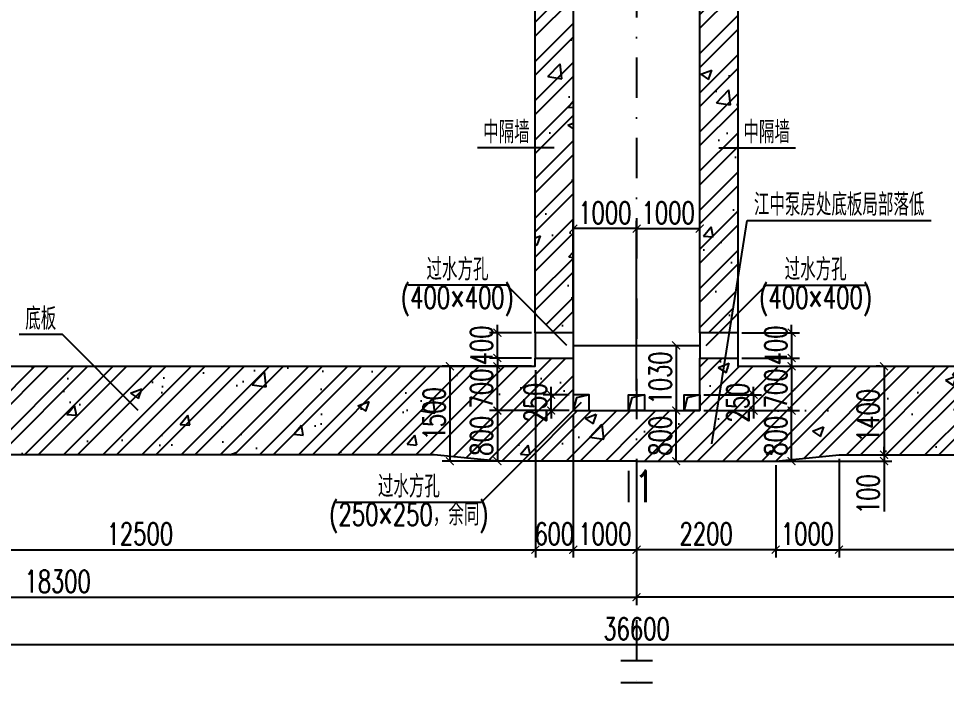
# Model space of a CAD drawing. Extents: x 266020 to 523514, y 704210 to 746210.
# Drawn here: x 403170 to 417836, y 724460 to 735206 of the extents above; entities that cross this region are included whole.
import ezdxf

# ---------------------------------------------------------------- set-up
doc = ezdxf.new("R2010")
doc.units = 0
doc.header["$LTSCALE"] = 50
doc.header["$MEASUREMENT"] = 0
doc.linetypes.add('DASHDOT', pattern=[25.4, 12.7, -6.35, 0, -6.35])
doc.layers.get('0').update_dxf_attribs({"linetype": 'CONTINUOUS'})
doc.layers.get('Defpoints').update_dxf_attribs({"linetype": 'CONTINUOUS'})
for name, color, linetype in [('01 标  注', 1, 'CONTINUOUS'), ('01 轴  线', 1, 'DASHDOT'), ('02 结  构', 5, 'CONTINUOUS'), ('zxz 01 标  注', 1, 'CONTINUOUS'), ('填充', 8, 'CONTINUOUS')]:
    doc.layers.add(name, color=color, linetype=linetype)
doc.styles.get("Standard").update_dxf_attribs({"font": 'txt1.shx', "width": 0.7, "bigfont": 'hztxt.shx'})
doc.dimstyles.new('1：100', dxfattribs={"dimscale": 100, "dimtxt": 3.5, "dimasz": 1.25, "dimexe": 1.25, "dimexo": 0.625, "dimgap": 0.75, "dimtad": 1, "dimdsep": 46, "dimtxsty": 'Standard', "dimblk": 'ARCHTICK', "dimcen": 2.5, "dimclrt": 256, "dimadec": 0, "dimazin": 0, "dimtfac": 1, "dimtix": 1, "dimtmove": 0, "dimatfit": 3, "dimfxl": 0, "dimarcsym": 0})
pattern_1 = [(45, (0, 0), (-309.35922, 309.35922), []), (45, (0, 218.75), (-309.35922, 309.35922), [])]

# ---------------------------------------------------------------- blocks, each defined once
blk = doc.blocks.new('_ArchTick')
at = {"color": 0, "linetype": 'ByBlock', "const_width": 0.15}
blk.add_lwpolyline([(-0.5, -0.5), (0.5, 0.5)], dxfattribs=at)
blk = doc.blocks.new('*D282')
at = {"layer": '01 标  注', "color": 0, "lineweight": -2}
for p, q in [((398838, 729647), (398838, 726685)), ((411338, 729647), (411338, 726685)), ((398838, 726810), (411338, 726810))]:
    blk.add_line(p, q, dxfattribs=at)
at = {"layer": 'Defpoints', "color": 0}
for p in [(398838, 729710), (411338, 729710), (411338, 726810)]:
    blk.add_point(p, dxfattribs=at)
at = {"layer": '01 标  注', "color": 0, "lineweight": -2, "xscale": 125, "yscale": 125, "zscale": 125, "rotation": 180}
blk.add_blockref('_ArchTick', (398838, 726810), dxfattribs=at)
at = {"layer": '01 标  注', "color": 0, "lineweight": -2, "xscale": 125, "yscale": 125, "zscale": 125}
blk.add_blockref('_ArchTick', (411338, 726810), dxfattribs=at)
at = {"layer": '01 标  注', "insert": (405088, 727060), "char_height": 350, "attachment_point": 5}
blk.add_mtext('12500', dxfattribs=at)
blk = doc.blocks.new('*D283')
at = {"layer": '01 标  注', "color": 0, "lineweight": -2}
for p, q in [((411338, 729647), (411338, 726685)), ((411938, 728947), (411938, 726685)), ((411338, 726810), (411938, 726810))]:
    blk.add_line(p, q, dxfattribs=at)
at = {"layer": 'Defpoints', "color": 0}
for p in [(411338, 729710), (411938, 729010), (411938, 726810)]:
    blk.add_point(p, dxfattribs=at)
at = {"layer": '01 标  注', "color": 0, "lineweight": -2, "xscale": 125, "yscale": 125, "zscale": 125, "rotation": 180}
blk.add_blockref('_ArchTick', (411338, 726810), dxfattribs=at)
at = {"layer": '01 标  注', "color": 0, "lineweight": -2, "xscale": 125, "yscale": 125, "zscale": 125}
blk.add_blockref('_ArchTick', (411938, 726810), dxfattribs=at)
at = {"layer": '01 标  注', "insert": (411638, 727060), "char_height": 350, "attachment_point": 5}
blk.add_mtext('600', dxfattribs=at)
blk = doc.blocks.new('*D284')
at = {"layer": '01 标  注', "color": 0, "lineweight": -2}
for p, q in [((412938, 728247), (412938, 726685)), ((415138, 728147), (415138, 726685)), ((415138, 726810), (412938, 726810))]:
    blk.add_line(p, q, dxfattribs=at)
at = {"layer": 'Defpoints', "color": 0}
for p in [(412938, 728310), (415138, 728210), (412938, 726810)]:
    blk.add_point(p, dxfattribs=at)
at = {"layer": '01 标  注', "color": 0, "lineweight": -2, "xscale": 125, "yscale": 125, "zscale": 125, "rotation": 180}
blk.add_blockref('_ArchTick', (412938, 726810), dxfattribs=at)
at = {"layer": '01 标  注', "color": 0, "lineweight": -2, "xscale": 125, "yscale": 125, "zscale": 125}
blk.add_blockref('_ArchTick', (415138, 726810), dxfattribs=at)
at = {"layer": '01 标  注', "insert": (414038, 727060), "char_height": 350, "attachment_point": 5}
blk.add_mtext('2200', dxfattribs=at)
blk = doc.blocks.new('*D234')
at = {"layer": '01 标  注', "color": 0, "lineweight": -2}
for p, q in [((394638, 728847), (394638, 725185)), ((431238, 728401), (431238, 725185)), ((394638, 725310), (431238, 725310))]:
    blk.add_line(p, q, dxfattribs=at)
at = {"layer": 'Defpoints', "color": 0}
for p in [(394638, 728910), (431238, 728463), (431238, 725310)]:
    blk.add_point(p, dxfattribs=at)
at = {"layer": '01 标  注', "color": 0, "lineweight": -2, "xscale": 125, "yscale": 125, "zscale": 125, "rotation": 180}
blk.add_blockref('_ArchTick', (394638, 725310), dxfattribs=at)
at = {"layer": '01 标  注', "color": 0, "lineweight": -2, "xscale": 125, "yscale": 125, "zscale": 125}
blk.add_blockref('_ArchTick', (431238, 725310), dxfattribs=at)
at = {"layer": '01 标  注', "insert": (412938, 725560), "char_height": 350, "attachment_point": 5}
blk.add_mtext('36600', dxfattribs=at)
blk = doc.blocks.new('*D288')
at = {"layer": '01 标  注', "color": 0, "lineweight": -2}
for p, q in [((427038, 729647), (427038, 726685)), ((416138, 728247), (416138, 726685)), ((427038, 726810), (416138, 726810))]:
    blk.add_line(p, q, dxfattribs=at)
at = {"layer": 'Defpoints', "color": 0}
for p in [(427038, 729710), (416138, 728310), (416138, 726810)]:
    blk.add_point(p, dxfattribs=at)
at = {"layer": '01 标  注', "color": 0, "lineweight": -2, "xscale": 125, "yscale": 125, "zscale": 125, "rotation": 180}
blk.add_blockref('_ArchTick', (416138, 726810), dxfattribs=at)
at = {"layer": '01 标  注', "color": 0, "lineweight": -2, "xscale": 125, "yscale": 125, "zscale": 125}
blk.add_blockref('_ArchTick', (427038, 726810), dxfattribs=at)
at = {"layer": '01 标  注', "insert": (421588, 727060), "char_height": 350, "attachment_point": 5}
blk.add_mtext('10900', dxfattribs=at)
blk = doc.blocks.new('*D242')
at = {"layer": '01 标  注', "color": 0, "lineweight": -2}
for p, q in [((431238, 728847), (431238, 725935)), ((412938, 728247), (412938, 725935)), ((431238, 726060), (412938, 726060))]:
    blk.add_line(p, q, dxfattribs=at)
at = {"layer": 'Defpoints', "color": 0}
for p in [(431238, 728910), (412938, 728310), (412938, 726060)]:
    blk.add_point(p, dxfattribs=at)
at = {"layer": '01 标  注', "color": 0, "lineweight": -2, "xscale": 125, "yscale": 125, "zscale": 125, "rotation": 180}
blk.add_blockref('_ArchTick', (412938, 726060), dxfattribs=at)
at = {"layer": '01 标  注', "color": 0, "lineweight": -2, "xscale": 125, "yscale": 125, "zscale": 125}
blk.add_blockref('_ArchTick', (431238, 726060), dxfattribs=at)
at = {"layer": '01 标  注', "insert": (422088, 726310), "char_height": 350, "attachment_point": 5}
blk.add_mtext('18300', dxfattribs=at)
blk = doc.blocks.new('*D290')
at = {"layer": '01 标  注', "color": 0, "lineweight": -2}
for p, q in [((411938, 728947), (411938, 726685)), ((412938, 728247), (412938, 726685)), ((411938, 726810), (412938, 726810))]:
    blk.add_line(p, q, dxfattribs=at)
at = {"layer": 'Defpoints', "color": 0}
for p in [(411938, 729010), (412938, 728310), (412938, 726810)]:
    blk.add_point(p, dxfattribs=at)
at = {"layer": '01 标  注', "color": 0, "lineweight": -2, "xscale": 125, "yscale": 125, "zscale": 125, "rotation": 180}
blk.add_blockref('_ArchTick', (411938, 726810), dxfattribs=at)
at = {"layer": '01 标  注', "color": 0, "lineweight": -2, "xscale": 125, "yscale": 125, "zscale": 125}
blk.add_blockref('_ArchTick', (412938, 726810), dxfattribs=at)
at = {"layer": '01 标  注', "insert": (412438, 727060), "char_height": 350, "attachment_point": 5}
blk.add_mtext('1000', dxfattribs=at)
blk = doc.blocks.new('*D246')
at = {"layer": '01 标  注', "color": 0, "lineweight": -2}
for p, q in [((394638, 728847), (394638, 725935)), ((412938, 728247), (412938, 725935)), ((394638, 726060), (412938, 726060))]:
    blk.add_line(p, q, dxfattribs=at)
at = {"layer": 'Defpoints', "color": 0}
for p in [(394638, 728910), (412938, 728310), (412938, 726060)]:
    blk.add_point(p, dxfattribs=at)
at = {"layer": '01 标  注', "color": 0, "lineweight": -2, "xscale": 125, "yscale": 125, "zscale": 125, "rotation": 180}
blk.add_blockref('_ArchTick', (394638, 726060), dxfattribs=at)
at = {"layer": '01 标  注', "color": 0, "lineweight": -2, "xscale": 125, "yscale": 125, "zscale": 125}
blk.add_blockref('_ArchTick', (412938, 726060), dxfattribs=at)
at = {"layer": '01 标  注', "insert": (403788, 726310), "char_height": 350, "attachment_point": 5}
blk.add_mtext('18300', dxfattribs=at)
blk = doc.blocks.new('*D274')
at = {"layer": '01 标  注', "color": 0, "lineweight": -2}
for p, q in [((411588, 729260), (411588, 729385)), ((411875, 729260), (411463, 729260)), ((411588, 729010), (411588, 729260)), ((411875, 729010), (411463, 729010)), ((411588, 729010), (411588, 728885))]:
    blk.add_line(p, q, dxfattribs=at)
at = {"layer": 'Defpoints', "color": 0}
for p in [(411588, 729260), (411938, 729260), (411938, 729010)]:
    blk.add_point(p, dxfattribs=at)
at = {"layer": '01 标  注', "color": 0, "lineweight": -2, "xscale": 125, "yscale": 125, "zscale": 125}
for p, rotation in [((411588, 729260), 270), ((411588, 729010), 90)]:
    blk.add_blockref('_ArchTick', p, dxfattribs=dict(at, rotation=rotation))
at = {"layer": '01 标  注', "insert": (411338, 729135), "char_height": 350, "attachment_point": 5, "rotation": 90}
blk.add_mtext('250', dxfattribs=at)
blk = doc.blocks.new('*D275')
at = {"layer": '01 标  注', "color": 0, "lineweight": -2}
for p, q in [((414788, 729260), (414788, 729385)), ((414000, 729260), (414913, 729260)), ((414788, 729260), (414788, 729010)), ((414000, 729010), (414913, 729010)), ((414788, 729010), (414788, 728885))]:
    blk.add_line(p, q, dxfattribs=at)
at = {"layer": 'Defpoints', "color": 0}
for p in [(413938, 729260), (413938, 729010), (414788, 729010)]:
    blk.add_point(p, dxfattribs=at)
at = {"layer": '01 标  注', "color": 0, "lineweight": -2, "xscale": 125, "yscale": 125, "zscale": 125}
for p, rotation in [((414788, 729260), 270), ((414788, 729010), 90)]:
    blk.add_blockref('_ArchTick', p, dxfattribs=dict(at, rotation=rotation))
at = {"layer": '01 标  注', "insert": (414538, 729135), "char_height": 350, "attachment_point": 5, "rotation": 90}
blk.add_mtext('250', dxfattribs=at)
blk = doc.blocks.new('*D223')
at = {"layer": '01 标  注', "color": 0, "lineweight": -2}
for p, q in [((411275, 729710), (409863, 729710)), ((409988, 729710), (409988, 728210)), ((410632, 728210), (409863, 728210))]:
    blk.add_line(p, q, dxfattribs=at)
at = {"layer": 'Defpoints', "color": 0}
for p in [(411338, 729710), (409988, 728210), (410695, 728210)]:
    blk.add_point(p, dxfattribs=at)
at = {"layer": '01 标  注', "color": 0, "lineweight": -2, "xscale": 125, "yscale": 125, "zscale": 125}
for p, rotation in [((409988, 729710), 90), ((409988, 728210), 270)]:
    blk.add_blockref('_ArchTick', p, dxfattribs=dict(at, rotation=rotation))
at = {"layer": '01 标  注', "insert": (409738, 728960), "char_height": 350, "attachment_point": 5, "rotation": 90}
blk.add_mtext('1500', dxfattribs=at)
blk = doc.blocks.new('*D224')
at = {"layer": '01 标  注', "color": 0, "lineweight": -2}
for p, q in [((414000, 729010), (415513, 729010)), ((415388, 728210), (415388, 729010)), ((414686, 728210), (415513, 728210))]:
    blk.add_line(p, q, dxfattribs=at)
at = {"layer": 'Defpoints', "color": 0}
for p in [(413938, 729010), (415388, 729010), (414624, 728210)]:
    blk.add_point(p, dxfattribs=at)
at = {"layer": '01 标  注', "color": 0, "lineweight": -2, "xscale": 125, "yscale": 125, "zscale": 125}
for p, rotation in [((415388, 729010), 90), ((415388, 728210), 270)]:
    blk.add_blockref('_ArchTick', p, dxfattribs=dict(at, rotation=rotation))
at = {"layer": '01 标  注', "insert": (415138, 728610), "char_height": 350, "attachment_point": 5, "rotation": 90}
blk.add_mtext('800', dxfattribs=at)
blk = doc.blocks.new('*D225')
at = {"layer": '01 标  注', "color": 0, "lineweight": -2}
for p, q in [((411875, 729010), (410613, 729010)), ((410738, 729010), (410738, 728210)), ((411190, 728210), (410613, 728210))]:
    blk.add_line(p, q, dxfattribs=at)
at = {"layer": 'Defpoints', "color": 0}
for p in [(411938, 729010), (410738, 728210), (411252, 728210)]:
    blk.add_point(p, dxfattribs=at)
at = {"layer": '01 标  注', "color": 0, "lineweight": -2, "xscale": 125, "yscale": 125, "zscale": 125}
for p, rotation in [((410738, 729010), 90), ((410738, 728210), 270)]:
    blk.add_blockref('_ArchTick', p, dxfattribs=dict(at, rotation=rotation))
at = {"layer": '01 标  注', "insert": (410488, 728610), "char_height": 350, "attachment_point": 5, "rotation": 90}
blk.add_mtext('800', dxfattribs=at)
blk = doc.blocks.new('*D226')
at = {"layer": '01 标  注', "color": 0, "lineweight": -2}
for p, q in [((411275, 729710), (410613, 729710)), ((410738, 729010), (410738, 729710)), ((411875, 729010), (410613, 729010))]:
    blk.add_line(p, q, dxfattribs=at)
at = {"layer": 'Defpoints', "color": 0}
for p in [(410738, 729710), (411338, 729710), (411938, 729010)]:
    blk.add_point(p, dxfattribs=at)
at = {"layer": '01 标  注', "color": 0, "lineweight": -2, "xscale": 125, "yscale": 125, "zscale": 125}
for p, rotation in [((410738, 729710), 90), ((410738, 729010), 270)]:
    blk.add_blockref('_ArchTick', p, dxfattribs=dict(at, rotation=rotation))
at = {"layer": '01 标  注', "insert": (410488, 729360), "char_height": 350, "attachment_point": 5, "rotation": 90}
blk.add_mtext('700', dxfattribs=at)
blk = doc.blocks.new('*D222')
at = {"layer": '01 标  注', "color": 0, "lineweight": -2}
for p, q in [((415388, 730240), (415388, 730365)), ((414600, 730240), (415513, 730240)), ((415388, 730240), (415388, 729840)), ((414600, 729840), (415513, 729840)), ((415388, 729840), (415388, 729715))]:
    blk.add_line(p, q, dxfattribs=at)
at = {"layer": 'Defpoints', "color": 0}
for p in [(414538, 730240), (414538, 729840), (415388, 729840)]:
    blk.add_point(p, dxfattribs=at)
at = {"layer": '01 标  注', "color": 0, "lineweight": -2, "xscale": 125, "yscale": 125, "zscale": 125}
for p, rotation in [((415388, 730240), 270), ((415388, 729840), 90)]:
    blk.add_blockref('_ArchTick', p, dxfattribs=dict(at, rotation=rotation))
at = {"layer": '01 标  注', "insert": (415138, 730040), "char_height": 350, "attachment_point": 5, "rotation": 90}
blk.add_mtext('400', dxfattribs=at)
blk = doc.blocks.new('*D220')
at = {"layer": '01 标  注', "color": 0, "lineweight": -2}
for p, q in [((411938, 730572), (411938, 732010)), ((412938, 729322), (412938, 732010)), ((412938, 731885), (411938, 731885))]:
    blk.add_line(p, q, dxfattribs=at)
at = {"layer": 'Defpoints', "color": 0}
for p in [(411938, 731885), (411938, 730510), (412938, 729260)]:
    blk.add_point(p, dxfattribs=at)
at = {"layer": '01 标  注', "color": 0, "lineweight": -2, "xscale": 125, "yscale": 125, "zscale": 125, "rotation": 180}
blk.add_blockref('_ArchTick', (411938, 731885), dxfattribs=at)
at = {"layer": '01 标  注', "color": 0, "lineweight": -2, "xscale": 125, "yscale": 125, "zscale": 125}
blk.add_blockref('_ArchTick', (412938, 731885), dxfattribs=at)
at = {"layer": '01 标  注', "insert": (412438, 732135), "char_height": 350, "attachment_point": 5}
blk.add_mtext('1000', dxfattribs=at)
blk = doc.blocks.new('*D221')
at = {"layer": '01 标  注', "color": 0, "lineweight": -2}
for p, q in [((412938, 729322), (412938, 732010)), ((413938, 730572), (413938, 732010)), ((412938, 731885), (413938, 731885))]:
    blk.add_line(p, q, dxfattribs=at)
at = {"layer": 'Defpoints', "color": 0}
for p in [(413938, 731885), (413938, 730510), (412938, 729260)]:
    blk.add_point(p, dxfattribs=at)
at = {"layer": '01 标  注', "color": 0, "lineweight": -2, "xscale": 125, "yscale": 125, "zscale": 125, "rotation": 180}
blk.add_blockref('_ArchTick', (412938, 731885), dxfattribs=at)
at = {"layer": '01 标  注', "color": 0, "lineweight": -2, "xscale": 125, "yscale": 125, "zscale": 125}
blk.add_blockref('_ArchTick', (413938, 731885), dxfattribs=at)
at = {"layer": '01 标  注', "insert": (413438, 732135), "char_height": 350, "attachment_point": 5}
blk.add_mtext('1000', dxfattribs=at)
blk = doc.blocks.new('*D294')
at = {"layer": '01 标  注', "color": 0, "lineweight": -2}
for p, q in [((410738, 730240), (410738, 730365)), ((411275, 730240), (410613, 730240)), ((410738, 729840), (410738, 730240)), ((411275, 729840), (410613, 729840)), ((410738, 729840), (410738, 729715))]:
    blk.add_line(p, q, dxfattribs=at)
at = {"layer": 'Defpoints', "color": 0}
for p in [(410738, 730240), (411338, 730240), (411338, 729840)]:
    blk.add_point(p, dxfattribs=at)
at = {"layer": '01 标  注', "color": 0, "lineweight": -2, "xscale": 125, "yscale": 125, "zscale": 125}
for p, rotation in [((410738, 730240), 270), ((410738, 729840), 90)]:
    blk.add_blockref('_ArchTick', p, dxfattribs=dict(at, rotation=rotation))
at = {"layer": '01 标  注', "insert": (410488, 730040), "char_height": 350, "attachment_point": 5, "rotation": 90}
blk.add_mtext('400', dxfattribs=at)
blk = doc.blocks.new('*D295')
at = {"layer": '01 标  注', "color": 0, "lineweight": -2}
for p, q in [((414600, 729710), (415513, 729710)), ((415388, 729710), (415388, 729010)), ((414000, 729010), (415513, 729010))]:
    blk.add_line(p, q, dxfattribs=at)
at = {"layer": 'Defpoints', "color": 0}
for p in [(414538, 729710), (413938, 729010), (415388, 729010)]:
    blk.add_point(p, dxfattribs=at)
at = {"layer": '01 标  注', "color": 0, "lineweight": -2, "xscale": 125, "yscale": 125, "zscale": 125}
for p, rotation in [((415388, 729710), 90), ((415388, 729010), 270)]:
    blk.add_blockref('_ArchTick', p, dxfattribs=dict(at, rotation=rotation))
at = {"layer": '01 标  注', "insert": (415138, 729360), "char_height": 350, "attachment_point": 5, "rotation": 90}
blk.add_mtext('700', dxfattribs=at)
blk = doc.blocks.new('*D296')
at = {"layer": '01 标  注', "color": 0, "lineweight": -2}
for p, q in [((413000, 730040), (413688, 730040)), ((413563, 730040), (413563, 729010)), ((413125, 729010), (413688, 729010))]:
    blk.add_line(p, q, dxfattribs=at)
at = {"layer": 'Defpoints', "color": 0}
for p in [(412938, 730040), (413063, 729010), (413563, 729010)]:
    blk.add_point(p, dxfattribs=at)
at = {"layer": '01 标  注', "color": 0, "lineweight": -2, "xscale": 125, "yscale": 125, "zscale": 125}
for p, rotation in [((413563, 730040), 90), ((413563, 729010), 270)]:
    blk.add_blockref('_ArchTick', p, dxfattribs=dict(at, rotation=rotation))
at = {"layer": '01 标  注', "insert": (413313, 729525), "char_height": 350, "attachment_point": 5, "rotation": 90}
blk.add_mtext('1030', dxfattribs=at)
blk = doc.blocks.new('*D297')
at = {"layer": '01 标  注', "color": 0, "lineweight": -2}
for p, q in [((413125, 729010), (413688, 729010)), ((413563, 728210), (413563, 729010)), ((412982, 728210), (413688, 728210))]:
    blk.add_line(p, q, dxfattribs=at)
at = {"layer": 'Defpoints', "color": 0}
for p in [(413063, 729010), (413563, 729010), (412920, 728210)]:
    blk.add_point(p, dxfattribs=at)
at = {"layer": '01 标  注', "color": 0, "lineweight": -2, "xscale": 125, "yscale": 125, "zscale": 125}
for p, rotation in [((413563, 729010), 90), ((413563, 728210), 270)]:
    blk.add_blockref('_ArchTick', p, dxfattribs=dict(at, rotation=rotation))
at = {"layer": '01 标  注', "insert": (413313, 728610), "char_height": 350, "attachment_point": 5, "rotation": 90}
blk.add_mtext('800', dxfattribs=at)
blk = doc.blocks.new('*D545')
at = {"layer": '01 标  注', "color": 0, "lineweight": -2}
for p, q in [((416200, 728310), (416974, 728310)), ((416849, 728310), (416849, 728435)), ((416849, 728310), (416849, 728210)), ((415200, 728210), (416974, 728210)), ((416849, 728210), (416849, 727415))]:
    blk.add_line(p, q, dxfattribs=at)
at = {"layer": 'Defpoints', "color": 0}
for p in [(416138, 728310), (416849, 728310), (415138, 728210)]:
    blk.add_point(p, dxfattribs=at)
at = {"layer": '01 标  注', "color": 0, "lineweight": -2, "xscale": 125, "yscale": 125, "zscale": 125}
for p, rotation in [((416849, 728310), 270), ((416849, 728210), 90)]:
    blk.add_blockref('_ArchTick', p, dxfattribs=dict(at, rotation=rotation))
at = {"layer": '01 标  注', "insert": (416599, 727687), "char_height": 350, "attachment_point": 5, "rotation": 90}
blk.add_mtext('100', dxfattribs=at)
blk = doc.blocks.new('*D546')
at = {"layer": '01 标  注', "color": 0, "lineweight": -2}
for p, q in [((416787, 729710), (416724, 729710)), ((416849, 729710), (416849, 728310)), ((416200, 728310), (416974, 728310))]:
    blk.add_line(p, q, dxfattribs=at)
at = {"layer": 'Defpoints', "color": 0}
for p in [(416849, 729710), (416138, 728310), (416849, 728310)]:
    blk.add_point(p, dxfattribs=at)
at = {"layer": '01 标  注', "color": 0, "lineweight": -2, "xscale": 125, "yscale": 125, "zscale": 125}
for p, rotation in [((416849, 729710), 90), ((416849, 728310), 270)]:
    blk.add_blockref('_ArchTick', p, dxfattribs=dict(at, rotation=rotation))
at = {"layer": '01 标  注', "insert": (416599, 728932), "char_height": 350, "attachment_point": 5, "rotation": 90}
blk.add_mtext('1400', dxfattribs=at)
blk = doc.blocks.new('*D558')
at = {"layer": '01 标  注', "color": 0, "lineweight": -2}
for p, q in [((416200, 728310), (416974, 728310)), ((416849, 728310), (416849, 728435)), ((416849, 728310), (416849, 728210)), ((415200, 728210), (416974, 728210)), ((416849, 728210), (416849, 727415))]:
    blk.add_line(p, q, dxfattribs=at)
at = {"layer": 'Defpoints', "color": 0}
for p in [(416138, 728310), (416849, 728310), (415138, 728210)]:
    blk.add_point(p, dxfattribs=at)
at = {"layer": '01 标  注', "color": 0, "lineweight": -2, "xscale": 125, "yscale": 125, "zscale": 125}
for p, rotation in [((416849, 728310), 270), ((416849, 728210), 90)]:
    blk.add_blockref('_ArchTick', p, dxfattribs=dict(at, rotation=rotation))
at = {"layer": '01 标  注', "insert": (416599, 727687), "char_height": 350, "attachment_point": 5, "rotation": 90}
blk.add_mtext('100', dxfattribs=at)
blk = doc.blocks.new('*D557')
at = {"layer": '01 标  注', "color": 0, "lineweight": -2}
for p, q in [((416787, 729710), (416724, 729710)), ((416849, 729710), (416849, 728310)), ((416200, 728310), (416974, 728310))]:
    blk.add_line(p, q, dxfattribs=at)
at = {"layer": 'Defpoints', "color": 0}
for p in [(416849, 729710), (416138, 728310), (416849, 728310)]:
    blk.add_point(p, dxfattribs=at)
at = {"layer": '01 标  注', "color": 0, "lineweight": -2, "xscale": 125, "yscale": 125, "zscale": 125}
for p, rotation in [((416849, 729710), 90), ((416849, 728310), 270)]:
    blk.add_blockref('_ArchTick', p, dxfattribs=dict(at, rotation=rotation))
at = {"layer": '01 标  注', "insert": (416599, 728932), "char_height": 350, "attachment_point": 5, "rotation": 90}
blk.add_mtext('1400', dxfattribs=at)
blk = doc.blocks.new('*D561')
at = {"layer": '01 标  注', "color": 0, "lineweight": -2}
for p, q in [((416138, 728247), (416138, 726685)), ((415138, 728147), (415138, 726685)), ((415138, 726810), (416138, 726810))]:
    blk.add_line(p, q, dxfattribs=at)
at = {"layer": 'Defpoints', "color": 0}
for p in [(416138, 728310), (415138, 728210), (416138, 726810)]:
    blk.add_point(p, dxfattribs=at)
at = {"layer": '01 标  注', "color": 0, "lineweight": -2, "xscale": 125, "yscale": 125, "zscale": 125, "rotation": 180}
blk.add_blockref('_ArchTick', (415138, 726810), dxfattribs=at)
at = {"layer": '01 标  注', "color": 0, "lineweight": -2, "xscale": 125, "yscale": 125, "zscale": 125}
blk.add_blockref('_ArchTick', (416138, 726810), dxfattribs=at)
at = {"layer": '01 标  注', "insert": (415638, 727060), "char_height": 350, "attachment_point": 5}
blk.add_mtext('1000', dxfattribs=at)

msp = doc.modelspace()

# ---------------------------------------------------------------- hatches: boundary and pattern name
at = {"layer": '填充'}
h = msp.add_hatch(dxfattribs=at)
h.set_pattern_fill('AR-CONC', color=256, scale=250, style=0)
h.set_pattern_definition([(50, (38050, -42000), (1793.1505, -156.8803), [187.5, -2062.5]), (355, (38050, -42000), (-346.8783, 1880.4803), [150, -1650]), (100.4514, (38199.4, -42013), (1446.2735, 1723.599), [159.3505, -1752.8553]), (46.1842, (38050, -41500), (2668.1026, -413.7975), [281.25, -3093.75]), (96.6356, (38272.3, -41534.5), (2336.657, 2435.295), [239.026, -2629.2825]), (351.1842, (38050, -41500), (2336.655, 2435.2965), [225, -2475]), (21, (38300, -41625), (1492.2676, -1006.5472), [187.5, -2062.5]), (326, (38300, -41625), (608.2883, 1812.875), [150, -1650]), (71.4514, (38424.4, -41708.9), (2100.5566, 806.3262), [159.3505, -1752.8553]), (37.5, (38050, -42000), (30.39964, 832.23463), [0, -1630, 0, -1675, 0, -1656.25]), (7.5, (38050, -42000), (657.6738, 986.0293), [0, -955, 0, -1592.5, 0, -631.25]), (327.5, (37492.5, -42000), (1334.5561, -56.3872), [0, -625, 0, -1950, 0, -2587.5]), (317.5, (37242.5, -42000), (1457.9654, 250.2625), [0, -812.5, 0, -1295, 0, -1837.5])])
h.paths.add_polyline_path([(412937.835, 737959.674), (395237.835, 737959.674), (394637.835, 737359.674), (394637.835, 728909.674), (395237.835, 728309.674), (411237.835, 728309.674), (411937.835, 729009.674), (411937.835, 729259.674), (411937.835, 729839.674), (411337.835, 729839.674), (411337.835, 729709.674), (398837.835, 729709.674), (398837.835, 736109.674), (400337.835, 736609.674), (409837.835, 736609.674), (411337.835, 736109.674), (411337.835, 730539.674), (411637.835, 730239.674), (411937.835, 730239.674), (411937.835, 736109.674), (412437.835, 736609.674), (412937.835, 736609.674)])
h.paths.add_polyline_path([(398237.835, 736609.674), (398237.835, 729709.674), (396137.835, 729709.674), (395637.835, 730209.674), (395637.835, 736109.674), (396137.835, 736609.674)], flags=17)
h.paths.add_polyline_path([(412937.835, 729009.674), (412812.835, 729009.674), (411937.835, 729009.674), (411237.835, 728309.674), (412937.835, 728309.674)])
h.paths.add_polyline_path([(431237.835, 737359.674), (430637.835, 737959.674), (412937.835, 737959.674), (412937.835, 736609.674), (413437.835, 736609.674), (413937.835, 736109.674), (413937.835, 730239.674), (414237.835, 730239.674), (414537.835, 730539.674), (414537.835, 736109.674), (416037.835, 736609.674), (425537.835, 736609.674), (427037.835, 736109.674), (427037.835, 729709.674), (414537.835, 729709.674), (414537.835, 729839.674), (413937.835, 729839.674), (413937.835, 729009.674), (413687.835, 729009.674), (412937.835, 729009.674), (412937.835, 728309.674), (430637.835, 728309.674), (431237.835, 728909.674)])
h.paths.add_polyline_path([(427637.835, 736609.674), (429737.835, 736609.674), (430237.835, 736109.674), (430237.835, 730209.674), (429737.835, 729709.674), (427637.835, 729709.674)], flags=16)
h.paths.add_polyline_path([(395591.441, 736122.174), (396184.23, 736122.174), (396184.23, 735597.174), (395591.441, 735597.174)], flags=24)
h.paths.add_polyline_path([(396125.335, 736063.279), (396125.335, 736656.069), (396650.335, 736656.069), (396650.335, 736063.279)], flags=24)
h.paths.add_polyline_path([(395591.441, 730972.174), (396184.23, 730972.174), (396184.23, 730447.174), (395591.441, 730447.174)], flags=24)
h.paths.add_polyline_path([(396125.335, 729663.279), (396125.335, 730256.069), (396650.335, 730256.069), (396650.335, 729663.279)], flags=24)
h.paths.add_polyline_path([(411075.335, 736063.279), (411075.335, 736656.069), (411600.335, 736656.069), (411600.335, 736063.279)], flags=25)
h.paths.add_polyline_path([(411075.335, 728838.279), (411075.335, 729431.069), (411600.335, 729431.069), (411600.335, 728838.279)], flags=24)
h.paths.add_polyline_path([(409475.335, 728647.516), (409475.335, 729371.832), (410000.335, 729371.832), (410000.335, 728647.516)], flags=24)
h.paths.add_polyline_path([(410225.335, 728363.279), (410225.335, 728956.069), (410750.335, 728956.069), (410750.335, 728363.279)], flags=24)
h.paths.add_polyline_path([(410225.335, 729063.279), (410225.335, 729656.069), (410750.335, 729656.069), (410750.335, 729063.279)], flags=24)
h.paths.add_polyline_path([(411766.441, 731022.174), (412359.23, 731022.174), (412359.23, 730497.174), (411766.441, 730497.174)], flags=24)
h.paths.add_polyline_path([(408348.932, 730163.227), (409658.669, 730163.227), (409658.669, 729616.121), (408348.932, 729616.121)], flags=25)
h.paths.add_polyline_path([(413900.335, 736063.279), (413900.335, 736656.069), (414425.335, 736656.069), (414425.335, 736063.279)], flags=25)
h.paths.add_polyline_path([(414275.335, 728838.279), (414275.335, 729431.069), (414800.335, 729431.069), (414800.335, 728838.279)], flags=24)
h.paths.add_polyline_path([(414875.335, 728363.279), (414875.335, 728956.069), (415400.335, 728956.069), (415400.335, 728363.279)], flags=24)
h.paths.add_polyline_path([(415625.335, 728647.516), (415625.335, 729371.832), (416150.335, 729371.832), (416150.335, 728647.516)], flags=24)
h.paths.add_polyline_path([(413516.441, 731022.174), (414109.23, 731022.174), (414109.23, 730497.174), (413516.441, 730497.174)], flags=25)
h.paths.add_polyline_path([(414875.335, 729063.279), (414875.335, 729656.069), (415400.335, 729656.069), (415400.335, 729063.279)], flags=24)
h.paths.add_polyline_path([(413050.335, 728363.279), (413050.335, 728956.069), (413575.335, 728956.069), (413575.335, 728363.279)], flags=24)
h.paths.add_polyline_path([(416467.002, 730163.227), (417776.739, 730163.227), (417776.739, 729616.121), (416467.002, 729616.121)], flags=25)
h = msp.add_hatch(dxfattribs=at)
h.set_pattern_fill('STEEL', color=256, scale=3500, style=0)
h.set_pattern_definition(pattern_1)
h.paths.add_polyline_path([(431237.835, 737359.674), (430637.835, 737959.674), (412937.835, 737959.674), (412937.835, 736609.674), (413437.835, 736609.674), (413937.835, 736109.674), (413937.835, 730239.674), (414237.835, 730239.674), (414438.425, 730440.264), (414537.835, 731067.195), (414537.835, 736109.674), (416037.835, 736609.674), (425537.835, 736609.674), (427037.835, 736109.674), (427037.835, 729709.674), (414537.835, 729709.674), (414537.835, 729839.674), (413937.835, 729839.674), (413937.835, 729009.674), (413687.835, 729009.674), (412937.835, 729009.674), (412937.835, 728209.674), (415137.835, 728209.674), (416137.835, 728309.674), (430637.835, 728309.674), (431237.835, 728909.674)])
h.paths.add_polyline_path([(427637.835, 736609.674), (429737.835, 736609.674), (430237.835, 736109.674), (430237.835, 730209.674), (429737.835, 729709.674), (427637.835, 729709.674)], flags=16)
h.paths.add_polyline_path([(412937.835, 737959.674), (395237.835, 737959.674), (394637.835, 737359.674), (394637.835, 728909.674), (395237.835, 728309.674), (409737.835, 728309.674), (410737.835, 728209.674), (411137.835, 728209.674), (411937.835, 729009.674), (411937.835, 729259.674), (411937.835, 729839.674), (411337.835, 729839.674), (411337.835, 729709.674), (398837.835, 729709.674), (398837.835, 736109.674), (400337.835, 736609.674), (409837.835, 736609.674), (411337.835, 736109.674), (411337.835, 730539.674), (411637.835, 730239.674), (411937.835, 730239.674), (411937.835, 736109.674), (412437.835, 736609.674), (412937.835, 736609.674)])
h.paths.add_polyline_path([(398237.835, 736609.674), (398237.835, 729709.674), (396137.835, 729709.674), (395637.835, 730209.674), (395637.835, 736109.674), (396137.835, 736609.674)], flags=16)
h.paths.add_polyline_path([(413900.335, 736063.279), (413900.335, 736656.069), (414425.335, 736656.069), (414425.335, 736063.279)], flags=25)
h.paths.add_polyline_path([(414275.335, 728838.279), (414275.335, 729431.069), (414800.335, 729431.069), (414800.335, 728838.279)], flags=24)
h.paths.add_polyline_path([(414875.335, 728313.279), (414875.335, 728906.069), (415400.335, 728906.069), (415400.335, 728313.279)], flags=24)
h.paths.add_polyline_path([(414875.335, 729063.279), (414875.335, 729656.069), (415400.335, 729656.069), (415400.335, 729063.279)], flags=24)
h.paths.add_polyline_path([(413050.335, 728313.279), (413050.335, 728906.069), (413575.335, 728906.069), (413575.335, 728313.279)], flags=24)
h.paths.add_polyline_path([(416336.5, 728569.805), (416336.5, 729294.121), (416861.5, 729294.121), (416861.5, 728569.805)], flags=24)
h.paths.add_polyline_path([(416336.5, 728569.805), (416336.5, 729294.121), (416861.5, 729294.121), (416861.5, 728569.805)], flags=8)
h.paths.add_polyline_path([(395591.441, 736122.174), (396184.23, 736122.174), (396184.23, 735597.174), (395591.441, 735597.174)], flags=24)
h.paths.add_polyline_path([(396125.335, 736063.279), (396125.335, 736656.069), (396650.335, 736656.069), (396650.335, 736063.279)], flags=24)
h.paths.add_polyline_path([(395591.441, 730972.174), (396184.23, 730972.174), (396184.23, 730447.174), (395591.441, 730447.174)], flags=24)
h.paths.add_polyline_path([(396125.335, 729663.279), (396125.335, 730256.069), (396650.335, 730256.069), (396650.335, 729663.279)], flags=24)
h.paths.add_polyline_path([(411075.335, 736063.279), (411075.335, 736656.069), (411600.335, 736656.069), (411600.335, 736063.279)], flags=25)
h.paths.add_polyline_path([(411075.335, 728838.279), (411075.335, 729431.069), (411600.335, 729431.069), (411600.335, 728838.279)], flags=24)
h.paths.add_polyline_path([(409475.335, 728597.516), (409475.335, 729321.832), (410000.335, 729321.832), (410000.335, 728597.516)], flags=24)
h.paths.add_polyline_path([(410225.335, 728313.279), (410225.335, 728906.069), (410750.335, 728906.069), (410750.335, 728313.279)], flags=24)
h.paths.add_polyline_path([(410225.335, 729063.279), (410225.335, 729656.069), (410750.335, 729656.069), (410750.335, 729063.279)], flags=24)
h = msp.add_hatch(dxfattribs=at)
h.set_pattern_fill('STEEL', color=256, scale=3500, style=0)
h.set_pattern_definition(pattern_1)
h.paths.add_polyline_path([(412937.835, 728209.674), (412937.835, 729009.674), (412812.835, 729009.674), (411937.835, 729009.674), (411137.835, 728209.674)])

# ---------------------------------------------------------------- linework, layer by layer
at = {"layer": '01 标  注'}
for p, q in [((411637.835, 733159.674), (410423.518, 733159.674)), ((414237.835, 733159.674), (415452.153, 733159.674)), ((411837.835, 730039.674), (410887.835, 730989.674)), ((414037.835, 730039.674), (414987.835, 730989.674)), ((411337.835, 730239.674), (411337.835, 729839.674)), ((411937.835, 730239.674), (411937.835, 729839.674)), ((413937.835, 730239.674), (413937.835, 729839.674)), ((414537.835, 730239.674), (414537.835, 729839.674)), ((414537.835, 730239.674), (414537.835, 729839.674)), ((403862.835, 730209.674), (403178.085, 730209.674)), ((405062.835, 729009.674), (403862.835, 730209.674)), ((411937.835, 730039.674), (413937.835, 730039.674)), ((412687.835, 725059.674), (413187.835, 725059.674)), ((412687.835, 724709.674), (413187.835, 724709.674))]:
    msp.add_line(p, q, dxfattribs=at)
for points in [[(411937.835, 729009.674), (412187.835, 729009.674), (412187.835, 729259.674), (411937.835, 729259.674)], [(413062.835, 729009.674), (412812.835, 729009.674), (412812.835, 729259.674), (413062.835, 729259.674)], [(413937.835, 729009.674), (413687.835, 729009.674), (413687.835, 729259.674), (413937.835, 729259.674)]]:
    msp.add_lwpolyline(points, close=True, dxfattribs=at)
for points in [[(412187.835, 729259.674), (411987.835, 729209.674), (411937.835, 729009.674)], [(413062.835, 729259.674), (412862.835, 729209.674), (412812.835, 729009.674)], [(413937.835, 729259.674), (413737.835, 729209.674), (413687.835, 729009.674)]]:
    msp.add_lwpolyline(points, dxfattribs=at)
at = {"layer": '01 标  注', "const_width": 35}
msp.add_lwpolyline([(412812.835, 727559.674), (412812.835, 728059.674)], dxfattribs=at)
at = {"layer": '01 轴  线'}
msp.add_lwpolyline([(412937.835, 742209.674), (412937.835, 724459.674)], dxfattribs=at)
at = {"layer": '02 结  构'}
for p, q in [((410737.835, 728209.674), (409737.835, 728309.674)), ((415137.835, 728209.674), (416137.835, 728309.674)), ((412937.835, 728209.674), (410737.835, 728209.674)), ((412937.835, 728209.674), (415137.835, 728209.674))]:
    msp.add_line(p, q, dxfattribs=at)
for points in [[(409737.835, 728309.674), (395237.835, 728309.674), (394637.835, 728909.674), (394637.835, 737359.674), (395237.835, 737959.674), (412937.835, 737959.674)], [(416137.835, 728309.674), (430637.835, 728309.674), (431237.835, 728909.674), (431237.835, 737359.674), (430637.835, 737959.674), (412937.835, 737959.674)], [(398837.835, 729709.674), (411337.835, 729709.674), (411337.835, 729839.674), (411937.835, 729839.674), (411937.835, 729009.674), (413937.835, 729009.674), (413937.835, 729839.674), (414537.835, 729839.674), (414537.835, 729709.674), (427037.835, 729709.674), (427037.835, 736109.674), (425537.835, 736609.674), (416037.835, 736609.674), (414537.835, 736109.674), (414537.835, 730239.674), (413937.835, 730239.674), (413937.835, 736109.674), (413437.835, 736609.674), (412937.835, 736609.674)], [(412937.835, 736609.674), (412437.835, 736609.674), (411937.835, 736109.674), (411937.835, 730239.674), (411337.835, 730239.674), (411337.835, 736109.674), (409837.835, 736609.674), (400337.835, 736609.674)], [(411937.835, 729259.674), (411937.835, 729009.674), (412187.835, 729009.674)], [(413937.835, 729259.674), (413937.835, 729009.674), (413687.835, 729009.674)]]:
    msp.add_lwpolyline(points, dxfattribs=at)
at = {"layer": 'zxz 01 标  注'}
for p, q in [((410887.835, 730989.674), (409326.344, 730989.674)), ((414987.835, 730989.674), (416549.326, 730989.674)), ((408191.344, 727559.674), (410487.835, 727559.674))]:
    msp.add_line(p, q, dxfattribs=at)
for points in [[(414128.335, 728484.674), (414687.835, 732013.174)], [(414687.835, 732013.174), (417593.019, 732013.174)], [(412062.835, 729134.674), (410487.835, 727559.674)]]:
    msp.add_lwpolyline(points, dxfattribs=at)

# ---------------------------------------------------------------- texts
at = {"layer": '01 标  注', "attachment_point": 5}
for s, insert, char_height in [('中隔墙', (410880.676, 733409.674), 350), ('中隔墙', (414994.994, 733409.674), 350), ('底板', (403520.46, 730459.674), 350), ('1', (413062.835, 727809.674), 500)]:
    msp.add_mtext(s, dxfattribs=dict(at, insert=insert, char_height=char_height))
at = {"layer": 'zxz 01 标  注', "insert": (416140.427, 732263.174), "char_height": 350, "attachment_point": 5, "line_spacing_factor": 0.75}
msp.add_mtext('江中泵房处底板局部落低', dxfattribs=at)
at = {"layer": 'zxz 01 标  注', "color": 1, "char_height": 350, "attachment_point": 5}
for s, insert in [('过水方孔', (410107.09, 731239.674)), ('过水方孔', (415768.581, 731239.674)), ('(400×400)', (410107.09, 730739.674)), ('(400×400)', (415768.581, 730739.674)), ('过水方孔', (409339.59, 727809.674)), ('(250×{\\Ftxt1,hztxt|c129;2}50，余同)', (409339.59, 727309.674))]:
    msp.add_mtext(s, dxfattribs=dict(at, insert=insert))

# ---------------------------------------------------------------- dimensions: what is measured, and where the dimension line sits
at = {"layer": '01 标  注'}
for base, p1, p2, picture, middle in [((411937.835, 731884.674), (412937.835, 729259.674), (411937.835, 730509.674), '*D220', (412437.835, 732134.674)), ((413937.835, 731884.674), (412937.835, 729259.674), (413937.835, 730509.674), '*D221', (413437.835, 732134.674)), ((411337.835, 726809.674), (398837.835, 729709.674), (411337.835, 729709.674), '*D282', (405087.835, 727059.674)), ((411937.835, 726809.674), (411337.835, 729709.674), (411937.835, 729009.674), '*D283', (411637.835, 727059.674)), ((431237.835, 725309.674), (394637.835, 728909.674), (431237.835, 728463.256), '*D234', (412937.835, 725559.674)), ((412937.835, 726059.674), (394637.835, 728909.674), (412937.835, 728309.674), '*D246', (403787.835, 726309.674)), ((412937.835, 726809.674), (415137.835, 728209.674), (412937.835, 728309.674), '*D284', (414037.835, 727059.674)), ((416137.835, 726809.674), (415137.835, 728209.674), (416137.835, 728309.674), '*D561', (415637.835, 727059.674))]:
    dim = msp.add_linear_dim(base=base, p1=p1, p2=p2, dimstyle='1：100', dxfattribs=at)
    dim.commit()
    dim.dimension.update_dxf_attribs({"geometry": picture, "text_midpoint": middle})
for base, p1, p2, angle, picture, middle in [((410737.835, 730239.674), (411337.835, 729839.674), (411337.835, 730239.674), 90, '*D294', (410487.835, 730039.674)), ((415387.835, 729839.674), (414537.835, 730239.674), (414537.835, 729839.674), 90, '*D222', (415137.835, 730039.674)), ((413562.835, 729009.674), (412937.835, 730039.674), (413062.835, 729009.674), 90, '*D296', (413312.835, 729524.674)), ((409987.835, 728209.674), (411337.835, 729709.674), (410694.978, 728209.674), 90, '*D223', (409737.835, 728959.674)), ((410737.835, 729709.674), (411937.835, 729009.674), (411337.835, 729709.674), 90, '*D226', (410487.835, 729359.674)), ((415387.835, 729009.674), (414537.835, 729709.674), (413937.835, 729009.674), 90, '*D295', (415137.835, 729359.674)), ((416137.835, 726809.674), (427037.835, 729709.674), (416137.835, 728309.674), 180, '*D288', (421587.835, 727059.674)), ((411587.835, 729259.674), (411937.835, 729009.674), (411937.835, 729259.674), 90, '*D274', (411337.835, 729134.674)), ((414787.835, 729009.674), (413937.835, 729259.674), (413937.835, 729009.674), 90, '*D275', (414537.835, 729134.674)), ((410737.835, 728209.674), (411937.835, 729009.674), (411252.121, 728209.674), 270, '*D225', (410487.835, 728609.674)), ((413562.835, 729009.674), (412919.978, 728209.674), (413062.835, 729009.674), 270, '*D297', (413312.835, 728609.674)), ((415387.835, 729009.674), (414623.55, 728209.674), (413937.835, 729009.674), 270, '*D224', (415137.835, 728609.674)), ((412937.835, 726809.674), (411937.835, 729009.674), (412937.835, 728309.674), 180, '*D290', (412437.835, 727059.674)), ((412937.835, 726059.674), (431237.835, 728909.674), (412937.835, 728309.674), 180, '*D242', (422087.835, 726309.674))]:
    dim = msp.add_linear_dim(base=base, p1=p1, p2=p2, angle=angle, dimstyle='1：100', dxfattribs=at)
    dim.commit()
    dim.dimension.update_dxf_attribs({"geometry": picture, "text_midpoint": middle})
for p1, angle, picture, middle in [((416849, 729709.674), 270, '*D546', (416849, 728931.963)), ((416849, 729709.674), 270, '*D557', (416849, 728931.963)), ((415137.835, 728209.674), 90, '*D545', (416849, 727687.384)), ((415137.835, 728209.674), 90, '*D558', (416849, 727687.384))]:
    dim = msp.add_linear_dim(base=(416849, 728309.674), p1=p1, p2=(416137.835, 728309.674), angle=angle, dimstyle='1：100', dxfattribs=at)
    dim.commit()
    dim.dimension.update_dxf_attribs({"geometry": picture, "text_midpoint": middle, "dimtype": 160})

doc.saveas('drawing.dxf')
